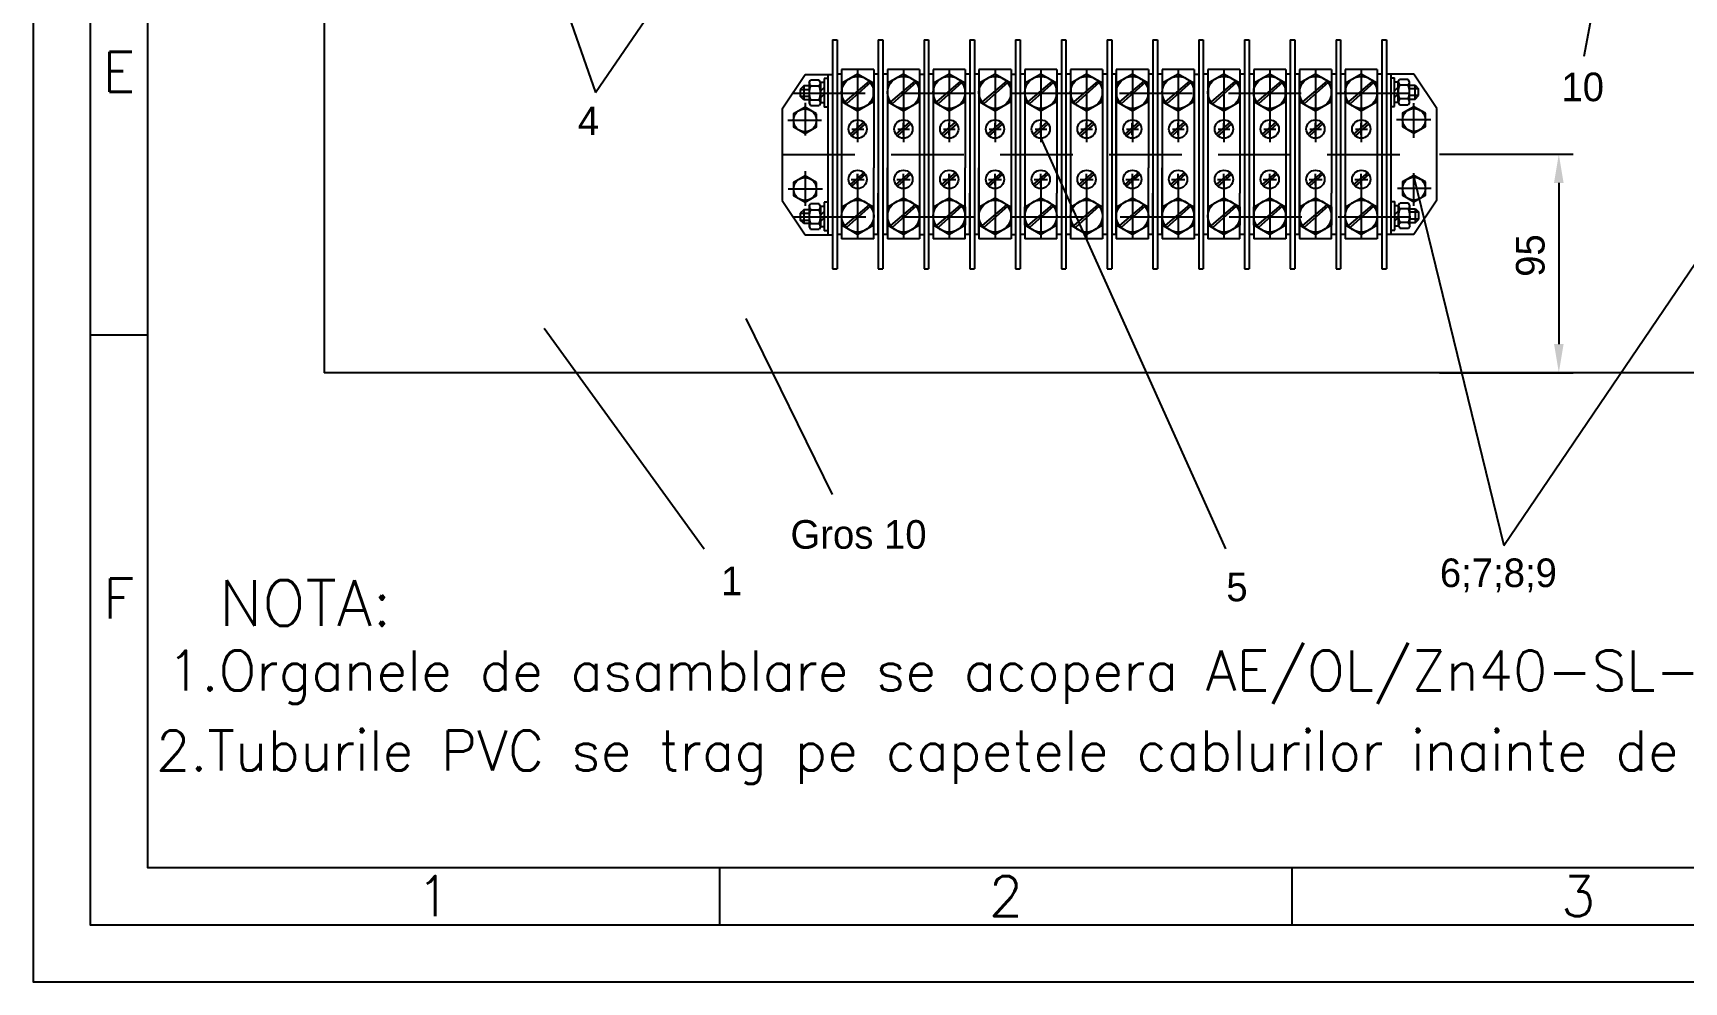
# Model space of a CAD drawing. Header units: millimetres. Extents: x 11 to 641, y 11 to 543.
# Drawn here: x 10.6 to 154.9, y 10.7 to 93.6 of the extents above; entities that cross this region are included whole.
import ezdxf
from ezdxf.enums import TextEntityAlignment as Align

# ---------------------------------------------------------------- set-up
doc = ezdxf.new("R2010")
doc.units = ezdxf.units.MM
doc.linetypes.add('DASHED2', pattern=[9.525, 6.35, -3.175])
doc.layers.add('LIN_GR', color=3, linetype='Continuous')
doc.layers.add('LIN_SUB', color=7, linetype='Continuous')
doc.styles.add('ISO', font='SIMPLEX.shx')
doc.styles.add('ISOCP', font='SIMPLEX.SHX')

# ---------------------------------------------------------------- blocks, each defined once
blk = doc.blocks.new('a3')
at = {"color": 70}
for p, q in [((-410, 56.5), (-415, 56.5)), ((-360, 5), (-360, 10)), ((-310, 5), (-310, 10))]:
    blk.add_line(p, q, dxfattribs=at)
at = {"color": 240}
for points in [[(0, 297), (-420, 297), (-420, 0), (0, 0)], [(-5, 292), (-415, 292), (-415, 5), (-5, 5)]]:
    blk.add_lwpolyline(points, close=True, dxfattribs=at)
at = {"color": 70}
blk.add_lwpolyline([(-10, 287), (-410, 287), (-410, 10), (-10, 10)], close=True, dxfattribs=at)
at = {"color": 50}
for s, style, p in [('E', 'ISO', (-412.5, 79.5)), ('F', 'ISO', (-412.5, 33.5)), ('1', 'ISOCP', (-385, 7.5)), ('2', 'ISO', (-335, 7.5)), ('3', 'ISO', (-285, 7.5))]:
    blk.add_text(s, height=3.5, dxfattribs=dict(at, style=style)).set_placement(p, align=Align.MIDDLE)

msp = doc.modelspace()

# ---------------------------------------------------------------- linework, layer by layer
at = {"color": 1}
for p, q in [((49.3342, 118.5134), (59.7738, 88.4047)), ((59.7738, 88.4047), (80.5215, 118.6682)), ((151.2353, 119.0418), (146.1323, 91.5554)), ((98.6854, 84.413), (114.828, 48.5499)), ((139.1447, 48.8291), (163.2664, 84.4201)), ((133.5104, 83.013), (145.1956, 83.013)), ((131.2854, 81.013), (139.1447, 48.8291)), ((143.9456, 80.513), (143.9456, 66.43)), ((55.2938, 67.8186), (69.269, 48.5499)), ((72.9025, 68.6563), (80.4491, 53.2972))]:
    msp.add_line(p, q, dxfattribs=at)
at = {"color": 2}
for p, q in [((80.4854, 93.013), (80.4854, 73.013)), ((80.4854, 93.013), (80.8854, 93.013)), ((80.8854, 93.013), (80.8854, 73.013)), ((84.4854, 93.013), (84.4854, 73.013)), ((84.4854, 93.013), (84.8854, 93.013)), ((84.8854, 93.013), (84.8854, 73.013)), ((88.4854, 93.013), (88.4854, 73.013)), ((88.4854, 93.013), (88.8854, 93.013)), ((88.8854, 93.013), (88.8854, 73.013)), ((92.4854, 93.013), (92.4854, 73.013)), ((92.4854, 93.013), (92.8854, 93.013)), ((92.8854, 93.013), (92.8854, 73.013)), ((96.4854, 93.013), (96.4854, 73.013)), ((96.4854, 93.013), (96.8854, 93.013)), ((96.5574, 93.0109), (96.8854, 93.0109)), ((96.8854, 93.013), (96.8854, 73.013)), ((100.4854, 93.013), (100.4854, 73.013)), ((100.4854, 93.013), (100.8854, 93.013)), ((100.5574, 93.0109), (100.8854, 93.0109)), ((100.8854, 93.013), (100.8854, 73.013)), ((104.4854, 93.013), (104.4854, 73.013)), ((104.4854, 93.013), (104.8854, 93.013)), ((104.5574, 93.0109), (104.8854, 93.0109)), ((104.8854, 93.013), (104.8854, 73.013)), ((108.4854, 93.013), (108.4854, 73.013)), ((108.4854, 93.0109), (108.8854, 93.0109)), ((108.8854, 93.013), (108.8854, 73.013)), ((112.4854, 93.0109), (112.4854, 73.0109)), ((112.4854, 93.0109), (112.8854, 93.0109)), ((112.8854, 93.0109), (112.8854, 73.0109)), ((116.484, 93.0161), (116.484, 73.0161)), ((116.4854, 93.0161), (116.8854, 93.0161)), ((116.4854, 93.0109), (116.4854, 73.0109)), ((116.8854, 93.0161), (116.8854, 73.0161)), ((116.8854, 93.0109), (116.8854, 73.0109)), ((120.4854, 93.0109), (120.4854, 73.0109)), ((120.4854, 93.0109), (120.8854, 93.0109)), ((120.8854, 93.0109), (120.8854, 73.0109)), ((124.4854, 93.0109), (124.4854, 73.0109)), ((124.4854, 93.0109), (124.8854, 93.0109)), ((124.8854, 93.0109), (124.8854, 73.0109)), ((128.4854, 93.0109), (128.4854, 73.0109)), ((128.4854, 93.0109), (128.8854, 93.0109)), ((128.8854, 93.0109), (128.8854, 73.0109)), ((76.0854, 86.9779), (78.0854, 89.9779)), ((78.0854, 89.9779), (80.4854, 89.9779)), ((78.4454, 89.2772), (78.5635, 89.4819)), ((79.3272, 89.4819), (78.5635, 89.4819)), ((79.4454, 89.2772), (79.3272, 89.4819)), ((79.7654, 89.6303), (79.7654, 87.1303)), ((80.0854, 89.6303), (79.7654, 89.6303)), ((80.0854, 89.9779), (80.0854, 75.9779)), ((80.0854, 89.6303), (80.0854, 87.1303)), ((81.2854, 90.013), (80.8854, 90.013)), ((81.2854, 90.413), (81.2854, 84.213)), ((84.0854, 90.413), (81.2854, 90.413)), ((84.0854, 90.413), (84.0854, 84.213)), ((84.0854, 90.013), (84.0854, 86.413)), ((84.4854, 90.013), (84.0854, 90.013)), ((84.4854, 90.013), (84.4854, 86.413)), ((85.2854, 90.013), (84.8854, 90.013)), ((85.2854, 90.413), (85.2854, 75.613)), ((88.0854, 90.413), (85.2854, 90.413)), ((85.2854, 90.013), (85.2854, 84.213)), ((88.0854, 90.413), (88.0854, 75.613)), ((88.0854, 90.013), (88.0854, 76.013)), ((88.0854, 90.013), (88.4854, 90.013)), ((89.2854, 90.013), (88.8854, 90.013)), ((89.2854, 90.413), (89.2854, 84.213)), ((92.0854, 90.413), (89.2854, 90.413)), ((92.0854, 90.413), (92.0854, 84.213)), ((92.0854, 90.013), (92.0854, 86.413)), ((92.4854, 90.013), (92.0854, 90.013)), ((92.4854, 90.013), (92.4854, 86.413)), ((93.2854, 90.013), (92.8854, 90.013)), ((93.2854, 90.413), (93.2854, 75.613)), ((96.0854, 90.413), (93.2854, 90.413)), ((93.2854, 90.013), (93.2854, 84.213)), ((96.0854, 90.413), (96.0854, 75.613)), ((96.0854, 90.013), (96.0854, 76.013)), ((96.0854, 90.013), (96.4854, 90.013)), ((97.2854, 90.013), (96.8854, 90.013)), ((97.2854, 90.413), (97.2854, 86.413)), ((100.0854, 90.413), (97.2854, 90.413)), ((100.0854, 90.413), (100.0854, 86.413)), ((100.0854, 90.013), (100.0854, 86.413)), ((100.4854, 90.013), (100.0854, 90.013)), ((101.2854, 90.013), (100.8854, 90.013)), ((101.2854, 90.413), (101.2854, 75.613)), ((104.0854, 90.413), (101.2854, 90.413)), ((104.0854, 90.413), (104.0854, 75.613)), ((104.4854, 90.013), (104.0854, 90.013)), ((105.2854, 90.013), (104.8854, 90.013)), ((105.2854, 90.013), (104.8854, 90.013)), ((105.2854, 90.413), (105.2854, 84.213)), ((108.0854, 90.413), (105.2854, 90.413)), ((105.2854, 76.013), (105.2854, 90.013)), ((108.0854, 90.413), (108.0854, 84.213)), ((108.0854, 90.013), (108.0854, 86.413)), ((108.4854, 90.013), (108.0854, 90.013)), ((108.4854, 90.013), (108.4854, 86.413)), ((109.2854, 90.013), (108.8854, 90.013)), ((112.0854, 90.413), (109.2854, 90.413)), ((109.2854, 90.413), (109.2854, 75.613)), ((109.2854, 90.013), (109.2854, 84.213)), ((112.0854, 90.413), (112.0854, 75.613)), ((112.0854, 90.013), (112.0854, 76.013)), ((112.0854, 90.013), (112.4854, 90.013)), ((113.2854, 90.013), (112.8854, 90.013)), ((113.2854, 90.413), (113.2854, 86.413)), ((116.0854, 90.413), (113.2854, 90.413)), ((116.0854, 90.413), (116.0854, 86.413)), ((116.0854, 90.013), (116.0854, 86.413)), ((116.4854, 90.013), (116.0854, 90.013)), ((117.2854, 90.013), (116.8854, 90.013)), ((117.2854, 90.413), (117.2854, 75.613)), ((120.0854, 90.413), (117.2854, 90.413)), ((120.0854, 90.413), (120.0854, 75.613)), ((120.4854, 90.013), (120.0854, 90.013)), ((121.2854, 90.013), (120.8854, 90.013)), ((121.2854, 90.013), (120.8854, 90.013)), ((121.2854, 90.413), (121.2854, 86.413)), ((124.0854, 90.413), (121.2854, 90.413)), ((121.2854, 76.013), (121.2854, 90.013)), ((124.0854, 90.413), (124.0854, 86.413)), ((124.0854, 90.013), (124.0854, 86.413)), ((124.4854, 90.013), (124.0854, 90.013)), ((125.2854, 90.013), (124.8854, 90.013)), ((125.2854, 90.413), (125.2854, 75.613)), ((128.0854, 90.413), (125.2854, 90.413)), ((128.0854, 90.413), (128.0854, 75.613)), ((128.4854, 90.013), (128.0854, 90.013)), ((129.2854, 90.013), (128.8854, 90.013)), ((131.2854, 90.013), (128.8854, 90.013)), ((129.2711, 89.6869), (129.5911, 89.6869)), ((129.2854, 76.013), (129.2854, 90.013)), ((129.5911, 87.1869), (129.5911, 89.6869)), ((129.9111, 89.3386), (130.0293, 89.5433)), ((130.793, 89.5433), (130.0293, 89.5433)), ((130.9111, 89.3386), (130.793, 89.5433)), ((133.2854, 87.013), (131.2854, 90.013)), ((77.9696, 88.9787), (77.6696, 88.6787)), ((77.6696, 88.6787), (78.4446, 88.6787)), ((77.6696, 88.6787), (77.6696, 88.0787)), ((77.9696, 87.7787), (77.6696, 88.0787)), ((77.6696, 88.0787), (78.4461, 88.0787)), ((77.9696, 88.9787), (77.9696, 87.7787)), ((78.4439, 88.9787), (77.9696, 88.9787)), ((78.4454, 89.2772), (78.4454, 87.4786)), ((78.5635, 88.9779), (79.3272, 88.9779)), ((79.4454, 89.2772), (79.4454, 87.4786)), ((79.4454, 89.2683), (79.4454, 87.4923)), ((79.7654, 89.2683), (79.4454, 89.2683)), ((79.4454, 88.5143), (79.7654, 88.8343)), ((79.4454, 87.9486), (79.7654, 88.2686)), ((79.7654, 89.2683), (79.7654, 87.4923)), ((83.6806, 89.3977), (81.5602, 87.58)), ((83.7958, 89.2657), (81.7076, 87.4111)), ((87.6806, 89.3977), (85.5602, 87.58)), ((87.7958, 89.2657), (85.7076, 87.4111)), ((91.6806, 89.3977), (89.5602, 87.58)), ((91.7958, 89.2657), (89.7076, 87.4111)), ((95.6806, 89.3977), (93.5602, 87.58)), ((95.7958, 89.2657), (93.7076, 87.4111)), ((99.6806, 89.3977), (97.5602, 87.58)), ((99.7958, 89.2657), (97.7076, 87.4111)), ((103.6806, 89.3977), (101.5602, 87.58)), ((103.7958, 89.2657), (101.7076, 87.4111)), ((107.6806, 89.3977), (105.5602, 87.58)), ((107.7958, 89.2657), (105.7076, 87.4111)), ((111.6806, 89.3977), (109.5602, 87.58)), ((111.7958, 89.2657), (109.7076, 87.4111)), ((115.6806, 89.3977), (113.5602, 87.58)), ((115.7958, 89.2657), (113.7076, 87.4111)), ((119.6806, 89.3977), (117.5602, 87.58)), ((119.7958, 89.2657), (117.7076, 87.4111)), ((123.6806, 89.3977), (121.5602, 87.58)), ((123.7958, 89.2657), (121.7076, 87.4111)), ((127.6806, 89.3977), (125.5602, 87.58)), ((127.7958, 89.2657), (125.7076, 87.4111)), ((129.5911, 89.3249), (129.9111, 89.3249)), ((129.5911, 87.5489), (129.5911, 89.3249)), ((129.9111, 88.8686), (129.5911, 88.5486)), ((129.9111, 88.3029), (129.5911, 87.9829)), ((129.9111, 87.54), (129.9111, 89.3386)), ((129.9111, 87.5489), (129.9111, 89.3249)), ((130.793, 89.0393), (130.0293, 89.0393)), ((130.9097, 89.0384), (131.3869, 89.0384)), ((131.6869, 88.7384), (130.9104, 88.7384)), ((130.9111, 87.54), (130.9111, 89.3386)), ((131.6869, 88.1384), (130.9119, 88.1384)), ((131.3869, 87.8384), (131.3869, 89.0384)), ((131.3869, 89.0384), (131.6869, 88.7384)), ((131.3869, 87.8384), (131.6869, 88.1384)), ((131.6869, 88.1384), (131.6869, 88.7384)), ((76.0854, 86.9779), (76.0854, 78.9779)), ((78.4468, 87.7787), (77.9696, 87.7787)), ((78.4454, 87.4786), (78.5635, 87.2739)), ((78.5635, 87.7779), (79.3272, 87.7779)), ((78.5635, 87.2739), (79.3272, 87.2739)), ((79.4454, 87.4786), (79.3272, 87.2739)), ((79.7654, 87.4923), (79.4454, 87.4923)), ((80.0854, 87.1303), (79.7654, 87.1303)), ((129.2711, 87.1869), (129.5911, 87.1869)), ((129.5911, 87.5489), (129.9111, 87.5489)), ((129.9111, 87.54), (130.0293, 87.3353)), ((130.793, 87.8393), (130.0293, 87.8393)), ((130.0293, 87.3353), (130.793, 87.3353)), ((130.9111, 87.5382), (130.793, 87.3335)), ((130.9126, 87.8384), (131.3869, 87.8384)), ((133.2854, 79.013), (133.2854, 87.013)), ((83.2176, 85.8009), (82.0189, 84.7733)), ((83.3399, 85.6608), (82.1594, 84.6123)), ((82.1816, 85.2159), (83.2088, 85.2159)), ((82.1854, 85.213), (83.1854, 85.213)), ((82.191, 85.213), (83.2182, 85.213)), ((82.6759, 84.7159), (82.6759, 85.7159)), ((82.6854, 84.713), (82.6854, 85.713)), ((87.2176, 85.8009), (86.0189, 84.7733)), ((87.3399, 85.6608), (86.1594, 84.6123)), ((86.1854, 85.213), (87.1854, 85.213)), ((86.191, 85.213), (87.2182, 85.213)), ((86.6854, 84.713), (86.6854, 85.713)), ((91.2176, 85.8009), (90.0189, 84.7733)), ((91.3399, 85.6608), (90.1594, 84.6123)), ((90.1816, 85.2159), (91.2088, 85.2159)), ((90.1854, 85.213), (91.1854, 85.213)), ((90.191, 85.213), (91.2182, 85.213)), ((90.6759, 84.7159), (90.6759, 85.7159)), ((90.6854, 84.713), (90.6854, 85.713)), ((95.2176, 85.8009), (94.0189, 84.7733)), ((95.3399, 85.6608), (94.1594, 84.6123)), ((94.1854, 85.213), (95.1854, 85.213)), ((94.191, 85.213), (95.2182, 85.213)), ((94.6854, 84.713), (94.6854, 85.713)), ((97.2854, 86.413), (97.2854, 81.813)), ((99.2176, 85.8009), (98.0189, 84.7733)), ((99.3399, 85.6608), (98.1594, 84.6123)), ((98.1816, 85.2159), (99.2088, 85.2159)), ((98.6854, 84.713), (98.6854, 85.713)), ((100.0854, 86.413), (100.0854, 79.613)), ((103.2176, 85.8009), (102.0189, 84.7733)), ((103.3399, 85.6608), (102.1594, 84.6123)), ((102.1854, 85.213), (103.1854, 85.213)), ((102.191, 85.213), (103.2182, 85.213)), ((102.6854, 84.713), (102.6854, 85.713)), ((107.2176, 85.8009), (106.0189, 84.7733)), ((107.3399, 85.6608), (106.1594, 84.6123)), ((106.1816, 85.2159), (107.2088, 85.2159)), ((106.1854, 85.213), (107.1854, 85.213)), ((106.191, 85.213), (107.2182, 85.213)), ((106.6759, 84.7159), (106.6759, 85.7159)), ((106.6854, 84.713), (106.6854, 85.713)), ((111.2176, 85.8009), (110.0189, 84.7733)), ((111.3399, 85.6608), (110.1594, 84.6123)), ((110.1854, 85.213), (111.1854, 85.213)), ((110.191, 85.213), (111.2182, 85.213)), ((110.6854, 84.713), (110.6854, 85.713)), ((113.2854, 86.413), (113.2854, 81.813)), ((115.2176, 85.8009), (114.0189, 84.7733)), ((115.3399, 85.6608), (114.1594, 84.6123)), ((114.1816, 85.2159), (115.2088, 85.2159)), ((114.6854, 84.713), (114.6854, 85.713)), ((116.0854, 86.413), (116.0854, 79.613)), ((119.2176, 85.8009), (118.0189, 84.7733)), ((119.3399, 85.6608), (118.1594, 84.6123)), ((118.1854, 85.213), (119.1854, 85.213)), ((118.191, 85.213), (119.2182, 85.213)), ((118.6854, 84.713), (118.6854, 85.713)), ((121.2854, 86.413), (121.2854, 81.813)), ((123.2176, 85.8009), (122.0189, 84.7733)), ((123.3399, 85.6608), (122.1594, 84.6123)), ((122.1816, 85.2159), (123.2088, 85.2159)), ((122.6854, 84.713), (122.6854, 85.713)), ((124.0854, 86.413), (124.0854, 79.613)), ((127.2176, 85.8009), (126.0189, 84.7733)), ((127.3399, 85.6608), (126.1594, 84.6123)), ((126.1854, 85.213), (127.1854, 85.213)), ((126.191, 85.213), (127.2182, 85.213)), ((126.6854, 84.713), (126.6854, 85.713)), ((81.2854, 84.213), (81.2854, 81.813)), ((84.0854, 84.213), (84.0854, 81.813)), ((84.4854, 84.213), (84.4854, 81.813)), ((85.2854, 84.213), (85.2854, 81.813)), ((89.2854, 84.213), (89.2854, 81.813)), ((92.0854, 84.213), (92.0854, 81.813)), ((92.4854, 84.213), (92.4854, 81.813)), ((93.2854, 84.213), (93.2854, 81.813)), ((96.4854, 84.213), (96.4854, 81.813)), ((105.2854, 84.213), (105.2854, 81.813)), ((108.0854, 84.213), (108.0854, 81.813)), ((108.4854, 84.213), (108.4854, 81.813)), ((109.2854, 84.213), (109.2854, 81.813)), ((81.2854, 81.813), (81.2854, 75.613)), ((83.2176, 81.4009), (82.0189, 80.3733)), ((82.1203, 80.813), (83.2676, 80.813)), ((83.3399, 81.2608), (82.1594, 80.2123)), ((82.1816, 80.8102), (83.2088, 80.8102)), ((82.1854, 80.813), (83.1854, 80.813)), ((82.6759, 81.3102), (82.6759, 80.3102)), ((82.6854, 80.313), (82.6854, 81.313)), ((84.0854, 75.613), (84.0854, 81.813)), ((85.2854, 76.013), (85.2854, 81.813)), ((87.2176, 81.4009), (86.0189, 80.3733)), ((86.1203, 80.813), (87.2676, 80.813)), ((87.3399, 81.2608), (86.1594, 80.2123)), ((86.1854, 80.813), (87.1854, 80.813)), ((86.6854, 80.313), (86.6854, 81.313)), ((89.2854, 81.813), (89.2854, 75.613)), ((91.2176, 81.4009), (90.0189, 80.3733)), ((90.1203, 80.813), (91.2676, 80.813)), ((91.3399, 81.2608), (90.1594, 80.2123)), ((90.1816, 80.8102), (91.2088, 80.8102)), ((90.1854, 80.813), (91.1854, 80.813)), ((90.6759, 81.3102), (90.6759, 80.3102)), ((90.6854, 80.313), (90.6854, 81.313)), ((92.0854, 75.613), (92.0854, 81.813)), ((93.2854, 76.013), (93.2854, 81.813)), ((95.2176, 81.4009), (94.0189, 80.3733)), ((94.1203, 80.813), (95.2676, 80.813)), ((95.3399, 81.2608), (94.1594, 80.2123)), ((94.1854, 80.813), (95.1854, 80.813)), ((94.6854, 80.313), (94.6854, 81.313)), ((97.2854, 81.813), (97.2854, 75.613)), ((99.2176, 81.4009), (98.0189, 80.3733)), ((98.1203, 80.813), (99.2676, 80.813)), ((99.3399, 81.2608), (98.1594, 80.2123)), ((98.1854, 80.813), (99.1854, 80.813)), ((98.6854, 80.313), (98.6854, 81.313)), ((103.2176, 81.4009), (102.0189, 80.3733)), ((102.1203, 80.813), (103.2676, 80.813)), ((103.3399, 81.2608), (102.1594, 80.2123)), ((102.1854, 80.813), (103.1854, 80.813)), ((102.6854, 80.313), (102.6854, 81.313)), ((105.2854, 81.813), (105.2854, 75.613)), ((107.2176, 81.4009), (106.0189, 80.3733)), ((106.1203, 80.813), (107.2676, 80.813)), ((107.3399, 81.2608), (106.1594, 80.2123)), ((106.1816, 80.8102), (107.2088, 80.8102)), ((106.1854, 80.813), (107.1854, 80.813)), ((106.6759, 81.3102), (106.6759, 80.3102)), ((106.6854, 80.313), (106.6854, 81.313)), ((108.0854, 75.613), (108.0854, 81.813)), ((109.2854, 76.013), (109.2854, 81.813)), ((111.2176, 81.4009), (110.0189, 80.3733)), ((110.1203, 80.813), (111.2676, 80.813)), ((111.3399, 81.2608), (110.1594, 80.2123)), ((110.1854, 80.813), (111.1854, 80.813)), ((110.6854, 80.313), (110.6854, 81.313)), ((113.2854, 81.813), (113.2854, 75.613)), ((115.2176, 81.4009), (114.0189, 80.3733)), ((114.1203, 80.813), (115.2676, 80.813)), ((115.3399, 81.2608), (114.1594, 80.2123)), ((114.1854, 80.813), (115.1854, 80.813)), ((114.6854, 80.313), (114.6854, 81.313)), ((119.2176, 81.4009), (118.0189, 80.3733)), ((118.1203, 80.813), (119.2676, 80.813)), ((119.3399, 81.2608), (118.1594, 80.2123)), ((118.1854, 80.813), (119.1854, 80.813)), ((118.6854, 80.313), (118.6854, 81.313)), ((121.2854, 81.813), (121.2854, 75.613)), ((123.2176, 81.4009), (122.0189, 80.3733)), ((122.1203, 80.813), (123.2676, 80.813)), ((123.3399, 81.2608), (122.1594, 80.2123)), ((122.1854, 80.813), (123.1854, 80.813)), ((122.6854, 80.313), (122.6854, 81.313)), ((127.2176, 81.4009), (126.0189, 80.3733)), ((126.1203, 80.813), (127.2676, 80.813)), ((127.3399, 81.2608), (126.1594, 80.2123)), ((126.1854, 80.813), (127.1854, 80.813)), ((126.6854, 80.313), (126.6854, 81.313)), ((84.4854, 76.013), (84.4854, 79.613)), ((92.4854, 76.013), (92.4854, 79.613)), ((100.0854, 75.613), (100.0854, 79.613)), ((108.4854, 76.013), (108.4854, 79.613)), ((116.0854, 75.613), (116.0854, 79.613)), ((124.0854, 75.613), (124.0854, 79.613)), ((76.0854, 78.9779), (78.0854, 75.9779)), ((77.9696, 78.1651), (77.6696, 77.8651)), ((77.9696, 78.1651), (77.9696, 76.9651)), ((78.4439, 78.1651), (77.9696, 78.1651)), ((78.4454, 78.4635), (78.5635, 78.6682)), ((78.4454, 78.4635), (78.4454, 76.6649)), ((79.3272, 78.6682), (78.5635, 78.6682)), ((78.5635, 78.1642), (79.3272, 78.1642)), ((79.4454, 78.4635), (79.3272, 78.6682)), ((79.4454, 78.4635), (79.4454, 76.6649)), ((79.4454, 78.4546), (79.4454, 76.6786)), ((79.7654, 78.4546), (79.4454, 78.4546)), ((79.4454, 77.7006), (79.7654, 78.0206)), ((79.7654, 78.8166), (79.7654, 76.3166)), ((80.0854, 78.8166), (79.7654, 78.8166)), ((79.7654, 78.4546), (79.7654, 76.6786)), ((83.6806, 78.5977), (81.5602, 76.78)), ((83.7958, 78.4657), (81.7076, 76.6111)), ((87.6806, 78.5977), (85.5602, 76.78)), ((87.7958, 78.4657), (85.7076, 76.6111)), ((91.6806, 78.5977), (89.5602, 76.78)), ((91.7958, 78.4657), (89.7076, 76.6111)), ((95.6806, 78.5977), (93.5602, 76.78)), ((95.7958, 78.4657), (93.7076, 76.6111)), ((99.6806, 78.5977), (97.5602, 76.78)), ((99.7958, 78.4657), (97.7076, 76.6111)), ((103.6806, 78.5977), (101.5602, 76.78)), ((103.7958, 78.4657), (101.7076, 76.6111)), ((107.6806, 78.5977), (105.5602, 76.78)), ((107.7958, 78.4657), (105.7076, 76.6111)), ((111.6806, 78.5977), (109.5602, 76.78)), ((111.7958, 78.4657), (109.7076, 76.6111)), ((115.6806, 78.5977), (113.5602, 76.78)), ((115.7958, 78.4657), (113.7076, 76.6111)), ((119.6806, 78.5977), (117.5602, 76.78)), ((119.7958, 78.4657), (117.7076, 76.6111)), ((123.6806, 78.5977), (121.5602, 76.78)), ((123.7958, 78.4657), (121.7076, 76.6111)), ((127.6806, 78.5977), (125.5602, 76.78)), ((127.7958, 78.4657), (125.7076, 76.6111)), ((129.2939, 78.8927), (129.6139, 78.8927)), ((129.6139, 76.3927), (129.6139, 78.8927)), ((129.6139, 76.7547), (129.6139, 78.5307)), ((129.6139, 78.5307), (129.9339, 78.5307)), ((129.9339, 78.0744), (129.6139, 77.7544)), ((129.9339, 78.5444), (130.052, 78.7491)), ((129.9339, 76.7458), (129.9339, 78.5444)), ((129.9339, 76.7547), (129.9339, 78.5307)), ((130.8157, 78.7491), (130.052, 78.7491)), ((130.8157, 78.2451), (130.052, 78.2451)), ((130.9339, 78.5444), (130.8157, 78.7491)), ((130.9324, 78.2442), (131.4097, 78.2442)), ((131.7097, 77.9442), (130.9331, 77.9442)), ((130.9339, 76.7458), (130.9339, 78.5444)), ((133.2854, 79.013), (131.2854, 76.013)), ((131.4097, 77.0442), (131.4097, 78.2442)), ((131.4097, 78.2442), (131.7097, 77.9442)), ((131.7097, 77.3442), (131.7097, 77.9442)), ((77.6696, 77.8651), (78.4446, 77.8651)), ((77.6696, 77.8651), (77.6696, 77.2651)), ((77.9696, 76.9651), (77.6696, 77.2651)), ((77.6696, 77.2651), (78.4461, 77.2651)), ((78.4468, 76.9651), (77.9696, 76.9651)), ((78.4454, 76.6649), (78.5635, 76.4602)), ((78.5635, 76.9642), (79.3272, 76.9642)), ((78.5635, 76.4602), (79.3272, 76.4602)), ((79.4454, 76.6649), (79.3272, 76.4602)), ((79.4454, 77.1349), (79.7654, 77.4549)), ((79.7654, 76.6786), (79.4454, 76.6786)), ((129.9339, 77.5087), (129.6139, 77.1887)), ((129.6139, 76.7547), (129.9339, 76.7547)), ((129.9339, 76.7458), (130.052, 76.5411)), ((130.8157, 77.0451), (130.052, 77.0451)), ((130.052, 76.5411), (130.8157, 76.5411)), ((130.9339, 76.7441), (130.8157, 76.5394)), ((131.7097, 77.3442), (130.9346, 77.3442)), ((130.9353, 77.0442), (131.4097, 77.0442)), ((131.4097, 77.0442), (131.7097, 77.3442)), ((78.0854, 75.9779), (80.4854, 75.9779)), ((80.0854, 76.3166), (79.7654, 76.3166)), ((81.2854, 76.013), (80.8854, 76.013)), ((84.0854, 75.613), (81.2854, 75.613)), ((84.4854, 76.013), (84.0854, 76.013)), ((85.2854, 76.013), (84.8854, 76.013)), ((88.0854, 75.613), (85.2854, 75.613)), ((88.0854, 76.013), (88.4854, 76.013)), ((89.2854, 76.013), (88.8854, 76.013)), ((92.0854, 75.613), (89.2854, 75.613)), ((92.4854, 76.013), (92.0854, 76.013)), ((93.2854, 76.013), (92.8854, 76.013)), ((96.0854, 75.613), (93.2854, 75.613)), ((96.0854, 76.013), (96.4854, 76.013)), ((97.2854, 76.013), (96.8854, 76.013)), ((100.0854, 75.613), (97.2854, 75.613)), ((100.4854, 76.013), (100.0854, 76.013)), ((101.2854, 76.013), (100.8854, 76.013)), ((104.0854, 75.613), (101.2854, 75.613)), ((104.4854, 76.0134), (104.0854, 76.0134)), ((105.2854, 76.013), (104.8854, 76.013)), ((105.2854, 76.013), (104.8854, 76.013)), ((108.0854, 75.613), (105.2854, 75.613)), ((108.4854, 76.013), (108.0854, 76.013)), ((109.2854, 76.013), (108.8854, 76.013)), ((112.0854, 75.613), (109.2854, 75.613)), ((112.0854, 76.013), (112.4854, 76.013)), ((113.2854, 76.013), (112.8854, 76.013)), ((116.0854, 75.613), (113.2854, 75.613)), ((116.4854, 76.013), (116.0854, 76.013)), ((117.2854, 76.013), (116.8854, 76.013)), ((120.0854, 75.613), (117.2854, 75.613)), ((120.4854, 76.0134), (120.0854, 76.0134)), ((121.2854, 76.013), (120.8854, 76.013)), ((121.2854, 76.013), (120.8854, 76.013)), ((124.0854, 75.613), (121.2854, 75.613)), ((124.4854, 76.013), (124.0854, 76.013)), ((125.2854, 76.013), (124.8854, 76.013)), ((128.0854, 75.613), (125.2854, 75.613)), ((128.4854, 76.0134), (128.0854, 76.0134)), ((129.2854, 76.013), (128.8854, 76.013)), ((131.2854, 76.013), (128.8854, 76.013)), ((129.2939, 76.3927), (129.6139, 76.3927)), ((80.4854, 73.013), (80.8854, 73.013)), ((84.4854, 73.013), (84.8854, 73.013)), ((88.4854, 73.013), (88.8854, 73.013)), ((92.4854, 73.013), (92.8854, 73.013)), ((96.4854, 73.013), (96.8854, 73.013)), ((100.4854, 73.013), (100.8854, 73.013)), ((104.4854, 73.013), (104.8854, 73.013)), ((108.4854, 73.013), (108.8854, 73.013)), ((112.4854, 73.0109), (112.8854, 73.0109)), ((116.4854, 73.013), (116.8854, 73.013)), ((120.4854, 73.013), (120.8854, 73.013)), ((124.4854, 73.013), (124.8854, 73.013)), ((128.4854, 73.013), (128.8854, 73.013))]:
    msp.add_line(p, q, dxfattribs=at)
at = {"color": 1, "linetype": 'DASHED2'}
for p, q in [((82.6854, 90.413), (82.6854, 75.613)), ((86.6854, 90.413), (86.6854, 75.613)), ((90.6854, 90.413), (90.6854, 75.613)), ((94.6854, 90.413), (94.6854, 75.613)), ((98.6854, 90.413), (98.6854, 75.613)), ((102.6854, 90.413), (102.6854, 75.613)), ((106.6854, 90.413), (106.6854, 75.613)), ((110.6854, 90.413), (110.6854, 75.613)), ((114.6854, 90.413), (114.6854, 75.613)), ((118.6854, 90.413), (118.6854, 75.613)), ((122.6854, 90.413), (122.6854, 75.613)), ((126.6854, 90.413), (126.6854, 75.613)), ((76.9924, 88.3384), (132.4018, 88.3384)), ((78.0854, 87.4966), (78.0854, 84.6435)), ((131.2854, 84.4448), (131.2854, 87.4859)), ((76.5912, 85.9779), (79.5148, 85.9779)), ((132.7635, 86.013), (129.7596, 86.013)), ((76.0854, 82.9779), (133.2854, 82.9779)), ((78.0854, 81.5461), (78.0854, 78.505)), ((131.2854, 78.4943), (131.2854, 81.3474)), ((76.6072, 79.9779), (79.6112, 79.9779)), ((132.7796, 80.013), (129.8559, 80.013)), ((77.045, 77.5384), (132.4018, 77.5384))]:
    msp.add_line(p, q, dxfattribs=at)
at = {"color": 2}
for points in [[(81.2997, 87.613), (82.6854, 86.813), (84.071, 87.613), (84.071, 89.213), (82.6854, 90.013), (81.2997, 89.213)], [(85.2997, 87.613), (86.6854, 86.813), (88.071, 87.613), (88.071, 89.213), (86.6854, 90.013), (85.2997, 89.213)], [(89.2997, 87.613), (90.6854, 86.813), (92.071, 87.613), (92.071, 89.213), (90.6854, 90.013), (89.2997, 89.213)], [(93.2997, 87.613), (94.6854, 86.813), (96.071, 87.613), (96.071, 89.213), (94.6854, 90.013), (93.2997, 89.213)], [(97.2997, 87.613), (98.6854, 86.813), (100.071, 87.613), (100.071, 89.213), (98.6854, 90.013), (97.2997, 89.213)], [(101.2997, 87.613), (102.6854, 86.813), (104.071, 87.613), (104.071, 89.213), (102.6854, 90.013), (101.2997, 89.213)], [(105.2997, 87.613), (106.6854, 86.813), (108.071, 87.613), (108.071, 89.213), (106.6854, 90.013), (105.2997, 89.213)], [(109.2997, 87.613), (110.6854, 86.813), (112.071, 87.613), (112.071, 89.213), (110.6854, 90.013), (109.2997, 89.213)], [(113.2997, 87.613), (114.6854, 86.813), (116.071, 87.613), (116.071, 89.213), (114.6854, 90.013), (113.2997, 89.213)], [(117.2997, 87.613), (118.6854, 86.813), (120.071, 87.613), (120.071, 89.213), (118.6854, 90.013), (117.2997, 89.213)], [(121.2997, 87.613), (122.6854, 86.813), (124.071, 87.613), (124.071, 89.213), (122.6854, 90.013), (121.2997, 89.213)], [(125.2997, 87.613), (126.6854, 86.813), (128.071, 87.613), (128.071, 89.213), (126.6854, 90.013), (125.2997, 89.213)], [(79.0854, 86.5552), (78.0854, 87.1326), (77.0854, 86.5552), (77.0854, 85.4005), (78.0854, 84.8232), (79.0854, 85.4005)], [(132.2854, 86.5904), (131.2854, 87.1677), (130.2854, 86.5904), (130.2854, 85.4357), (131.2854, 84.8583), (132.2854, 85.4357)], [(79.0854, 80.5552), (78.0854, 81.1326), (77.0854, 80.5552), (77.0854, 79.4005), (78.0854, 78.8232), (79.0854, 79.4005)], [(132.2854, 80.5904), (131.2854, 81.1677), (130.2854, 80.5904), (130.2854, 79.4357), (131.2854, 78.8583), (132.2854, 79.4357)], [(81.2997, 78.413), (82.6854, 79.213), (84.071, 78.413), (84.071, 76.813), (82.6854, 76.013), (81.2997, 76.813)], [(85.2997, 78.413), (86.6854, 79.213), (88.071, 78.413), (88.071, 76.813), (86.6854, 76.013), (85.2997, 76.813)], [(89.2997, 78.413), (90.6854, 79.213), (92.071, 78.413), (92.071, 76.813), (90.6854, 76.013), (89.2997, 76.813)], [(93.2997, 78.413), (94.6854, 79.213), (96.071, 78.413), (96.071, 76.813), (94.6854, 76.013), (93.2997, 76.813)], [(97.2997, 78.413), (98.6854, 79.213), (100.071, 78.413), (100.071, 76.813), (98.6854, 76.013), (97.2997, 76.813)], [(101.2997, 78.413), (102.6854, 79.213), (104.071, 78.413), (104.071, 76.813), (102.6854, 76.013), (101.2997, 76.813)], [(105.2997, 78.413), (106.6854, 79.213), (108.071, 78.413), (108.071, 76.813), (106.6854, 76.013), (105.2997, 76.813)], [(109.2997, 78.413), (110.6854, 79.213), (112.071, 78.413), (112.071, 76.813), (110.6854, 76.013), (109.2997, 76.813)], [(113.2997, 78.413), (114.6854, 79.213), (116.071, 78.413), (116.071, 76.813), (114.6854, 76.013), (113.2997, 76.813)], [(117.2997, 78.413), (118.6854, 79.213), (120.071, 78.413), (120.071, 76.813), (118.6854, 76.013), (117.2997, 76.813)], [(121.2997, 78.413), (122.6854, 79.213), (124.071, 78.413), (124.071, 76.813), (122.6854, 76.013), (121.2997, 76.813)], [(125.2997, 78.413), (126.6854, 79.213), (128.071, 78.413), (128.071, 76.813), (126.6854, 76.013), (125.2997, 76.813)]]:
    msp.add_lwpolyline(points, close=True, dxfattribs=at)
for centre, radius in [((82.6854, 88.413), 1.4), ((86.6854, 88.413), 1.4), ((90.6854, 88.413), 1.4), ((94.6854, 88.413), 1.4), ((98.6854, 88.413), 1.4), ((102.6854, 88.413), 1.4), ((106.6854, 88.413), 1.4), ((110.6854, 88.413), 1.4), ((114.6854, 88.413), 1.4), ((118.6854, 88.413), 1.4), ((122.6854, 88.413), 1.4), ((126.6854, 88.413), 1.4), ((78.0854, 85.9779), 1), ((131.2854, 86.013), 1), ((82.6854, 85.213), 0.8), ((86.6854, 85.213), 0.8), ((90.6854, 85.213), 0.8), ((94.6854, 85.213), 0.8), ((98.6854, 85.213), 0.8), ((102.6854, 85.213), 0.8), ((106.6854, 85.213), 0.8), ((110.6854, 85.213), 0.8), ((114.6854, 85.213), 0.8), ((118.6854, 85.213), 0.8), ((122.6854, 85.213), 0.8), ((126.6854, 85.213), 0.8), ((78.0854, 79.9779), 1), ((82.6854, 80.813), 0.8), ((86.6854, 80.813), 0.8), ((90.6854, 80.813), 0.8), ((94.6854, 80.813), 0.8), ((98.6854, 80.813), 0.8), ((102.6854, 80.813), 0.8), ((106.6854, 80.813), 0.8), ((110.6854, 80.813), 0.8), ((114.6854, 80.813), 0.8), ((118.6854, 80.813), 0.8), ((122.6854, 80.813), 0.8), ((126.6854, 80.813), 0.8), ((131.2854, 80.013), 1), ((82.6854, 77.613), 1.4), ((86.6854, 77.613), 1.4), ((90.6854, 77.613), 1.4), ((94.6854, 77.613), 1.4), ((98.6854, 77.613), 1.4), ((102.6854, 77.613), 1.4), ((106.6854, 77.613), 1.4), ((110.6854, 77.613), 1.4), ((114.6854, 77.613), 1.4), ((118.6854, 77.613), 1.4), ((122.6854, 77.613), 1.4), ((126.6854, 77.613), 1.4)]:
    msp.add_circle(centre, radius, dxfattribs=at)
for centre, radius, start, end in [((79.298, 89.4409), 0.8683, 190.868459, 212.226539), ((80.0275, 88.3779), 1.5821, 157.713836, 202.286164), ((78.5927, 89.4409), 0.8683, 327.773461, 349.131541), ((77.8632, 88.3779), 1.5821, 337.713836, 22.286164), ((130.7638, 89.5023), 0.8683, 190.868459, 212.226539), ((131.4933, 88.4393), 1.5821, 157.713836, 202.286164), ((130.0585, 89.5023), 0.8683, 327.773461, 349.131541), ((129.329, 88.4393), 1.5821, 337.713836, 22.286164), ((79.298, 87.3148), 0.8683, 147.773461, 169.131541), ((78.5927, 87.3148), 0.8683, 10.868459, 32.226539), ((130.7638, 87.3763), 0.8683, 147.773461, 169.131541), ((130.0585, 87.3763), 0.8683, 10.868459, 32.226539), ((79.298, 78.6272), 0.8683, 190.868459, 212.226539), ((80.0275, 77.5642), 1.5821, 157.713836, 202.286164), ((78.5927, 78.6272), 0.8683, 327.773461, 349.131541), ((77.8632, 77.5642), 1.5821, 337.713836, 22.286164), ((130.7865, 78.7081), 0.8683, 190.868459, 212.226539), ((131.516, 77.6451), 1.5821, 157.713836, 202.286164), ((130.0812, 78.7081), 0.8683, 327.773461, 349.131541), ((129.3517, 77.6451), 1.5821, 337.713836, 22.286164), ((79.298, 76.5012), 0.8683, 147.773461, 169.131541), ((78.5927, 76.5012), 0.8683, 10.868459, 32.226539), ((130.7865, 76.5821), 0.8683, 147.773461, 169.131541), ((130.0812, 76.5821), 0.8683, 10.868459, 32.226539)]:
    msp.add_arc(centre, radius, start, end, dxfattribs=at)
at = {"color": 1}
for points in [[(143.529, 80.513), (144.3623, 80.513), (143.9456, 83.013)], [(143.529, 66.43), (144.3623, 66.43), (143.9456, 63.93)]]:
    msp.add_solid(points, dxfattribs=at)
at = {"layer": 'LIN_GR', "color": 3}
for p, q in [((36.0687, 143.93), (36.0687, 63.93)), ((182.0687, 63.93), (36.0687, 63.93)), ((133.5104, 63.93), (145.1956, 63.93))]:
    msp.add_line(p, q, dxfattribs=at)

# ---------------------------------------------------------------- block references
msp.add_blockref('a3', (430.6373, 10.7007))

# ---------------------------------------------------------------- texts
at = {"color": 1}
for s, p in [('10', (144.1758, 87.6458)), ('4', (58.2361, 84.6826)), ('Gros 10', (76.8155, 48.5499)), ('6;7;8;9', (133.5547, 45.1988)), ('1', (70.7462, 44.4912)), ('5', (114.8977, 43.9597))]:
    msp.add_text(s, height=2.5, dxfattribs=at).set_placement(p)
msp.add_text('95', height=2.5, rotation=90, dxfattribs=at).set_placement((142.7017, 72.3039))
at = {"layer": 'LIN_GR', "color": 3, "style": 'ISOCP'}
msp.add_text('NOTA:', height=4, dxfattribs=at).set_placement((26.897, 41.8132))
at = {"layer": 'LIN_SUB', "color": 2, "style": 'ISOCP'}
for s, p in [('1.Organele de asamblare se acopera AE/OL/Zn40-SL-Pas-STAS 7222-90.', (22.3479, 36.1534)), ('2.Tuburile PVC se trag pe capetele cablurilor inainte de sertizarea papucilor.', (21.375, 29.1683))]:
    msp.add_text(s, height=3.5, dxfattribs=at).set_placement(p)

doc.saveas('drawing.dxf')
